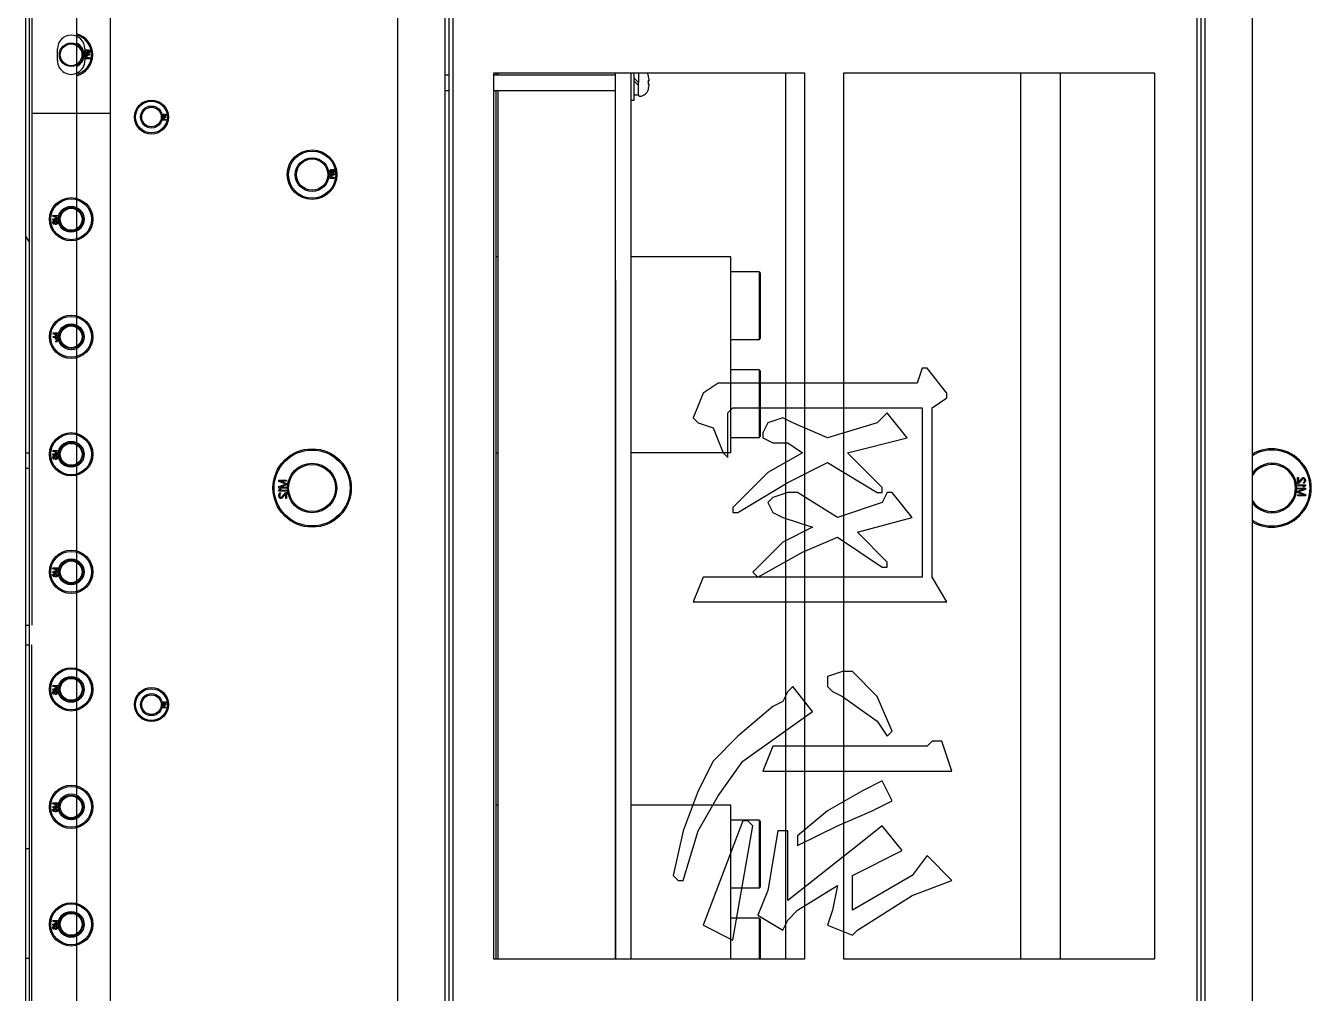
# Model space of a CAD drawing. Header units: millimetres. Extents: x 0 to 87554, y -20854 to 20404.
# Drawn here: x 7503.1 to 7831.2, y -15073.7 to -14826.7 of the extents above; entities that cross this region are included whole.
import ezdxf

# ---------------------------------------------------------------- set-up
doc = ezdxf.new("R2010")
doc.units = ezdxf.units.MM
doc.layers.get('0').update_dxf_attribs({"lineweight": 15})
for name, color, linetype in [('2301-11830_0', 7, 'Continuous'), ('2303-00116_SM30-M8X9P5_0', 7, 'Continuous'), ('2401-00045-M4-80PMC_0', 7, 'Continuous'), ('2401-00238-M5_0', 7, 'Continuous'), ('2401-00300-M6-16HWMC_0', 7, 'Continuous'), ('2403-00020_S-M5-0_0', 7, 'Continuous'), ('2403-00027-S-M6-0_0', 7, 'Continuous'), ('2403-00027_S-M6-0_0', 7, 'Continuous'), ('2403-00028_S-M8-0_0', 7, 'Continuous'), ('2403-00036_S-M12-1_0', 7, 'Continuous'), ('2403-00037_S-M10-1_0', 7, 'Continuous'), ('2404-00002-D4D9-P_0', 7, 'Continuous'), ('2404-00015-D4_0', 7, 'Continuous'), ('2501-00237_0', 7, 'Continuous'), ('4215-12269_10_0', 7, 'Continuous'), ('4215-12269_11_0', 7, 'Continuous'), ('4215-12269_15_0', 7, 'Continuous'), ('4215-12269_9_0', 7, 'Continuous'), ('4215-12648_0', 7, 'Continuous'), ('4217-15628_0', 7, 'Continuous'), ('4217-15764_0', 7, 'Continuous'), ('4217-15770_0', 7, 'Continuous')]:
    doc.layers.add(name, color=color, linetype=linetype)

# ---------------------------------------------------------------- blocks, each defined once
blk = doc.blocks.new('ju7888')
at = {"color": 87, "linetype": 'Continuous'}
blk.add_arc((93.69, -960.68), 3, 252.6386, 0, dxfattribs=at)
at = {"layer": '2301-11830_0', "color": 87, "linetype": 'Continuous'}
for p, q in [((282.59, -817.78), (56.29, -817.78)), ((282.59, -821.78), (56.29, -821.78))]:
    blk.add_line(p, q, dxfattribs=at)
at = {"layer": '2303-00116_SM30-M8X9P5_0', "color": 87, "linetype": 'Continuous'}
for p, q in [((99.29, -971.28), (99.29, -971.48)), ((157.29, -971.28), (157.29, -972.28)), ((254.29, -972.28), (254.29, -971.28)), ((282.29, -972.28), (282.29, -971.28))]:
    blk.add_line(p, q, dxfattribs=at)
at = {"layer": '2401-00045-M4-80PMC_0', "color": 87, "linetype": 'Continuous'}
for p, q in [((57.03, -813.38), (57.1, -813.36)), ((58.34, -813.36), (58.34, -813.38)), ((58.34, -813.38), (58.35, -813.38)), ((58.34, -813.38), (58.35, -813.38)), ((58.35, -813.38), (58.35, -813.15)), ((58.37, -813.38), (58.37, -813.36)), ((58.77, -813.37), (58.79, -813.37)), ((58.77, -813.37), (58.79, -813.37)), ((59.21, -813.38), (59.21, -813.36)), ((60.47, -813.36), (60.53, -813.38)), ((60.51, -813.37), (60.48, -813.36)), ((60.54, -813.38), (60.51, -813.37)), ((59.54, -815.88), (58.76, -815.88)), ((56.79, -852.78), (56.79, -821.78)), ((60.79, -852.78), (60.79, -821.78)), ((56.79, -865.28), (56.79, -864.28)), ((60.79, -865.28), (60.79, -864.28))]:
    blk.add_line(p, q, dxfattribs=at)
for centre, radius, start, end in [((57.69, -815.68), 2.4, 105.7156, 125.9951), ((58.79, -819.64), 6.5, 93.8817, 105.0752), ((58.74, -818.8), 5.44, 93.9267, 94.1311), ((48.54, -813.68), 9.83, 1.8685, 2.2839), ((58.77, -819.3), 5.94, 89.956, 93.8817), ((58.78, -819.25), 5.89, 85.7976, 89.9091), ((69.04, -813.68), 9.83, 177.7161, 178.1315), ((58.78, -819.64), 6.5, 74.9248, 86.1183), ((58.79, -819.64), 6.5, 74.9248, 86.1183), ((60.75, -813.41), 0.217, 172.3877, 173.2145), ((59.89, -815.68), 2.4, 4.5073, 74.2844), ((61.92, -815.52), 0.36, 270, 4.5073)]:
    blk.add_arc(centre, radius, start, end, dxfattribs=at)
for points, knots in [([(57.04, -813.37), (57.04, -813.37), (57.04, -813.37), (57.03, -813.38), (57.03, -813.38)], [0, 0, 0, 0, 0.374376, 1, 1, 1, 1]), ([(57.04, -813.38), (57.04, -813.38), (57.04, -813.37), (57.04, -813.37), (57.04, -813.37)], [0, 0, 0, 0, 0.614016, 1, 1, 1, 1]), ([(57.04, -813.37), (57.04, -813.37), (57.04, -813.37), (57.04, -813.37), (57.04, -813.37)], [0, 0, 0, 0, 0.664702, 1, 1, 1, 1]), ([(57.04, -813.37), (57.04, -813.37), (57.04, -813.37), (57.04, -813.37), (57.04, -813.37)], [0, 0, 0, 0, 0.366322, 1, 1, 1, 1]), ([(58.35, -813.15), (58.35, -813.16), (58.34, -813.23), (58.34, -813.3), (58.34, -813.36)], [0, 0, 0, 0, 0.140093, 1, 1, 1, 1]), ([(59.21, -813.29), (59.21, -813.28), (59.22, -813.23), (59.22, -813.18), (59.22, -813.15)], [0, 0, 0, 0, 0.347405, 1, 1, 1, 1]), ([(60.53, -813.38), (60.54, -813.38), (60.54, -813.37), (60.54, -813.37), (60.54, -813.37)], [0, 0, 0, 0, 0.614016, 1, 1, 1, 1]), ([(60.54, -813.37), (60.54, -813.37), (60.54, -813.37), (60.54, -813.37), (60.54, -813.37)], [0, 0, 0, 0, 0.664702, 1, 1, 1, 1])]:
    blk.add_open_spline(points, degree=3, knots=knots, dxfattribs=at)
at = {"layer": '2401-00238-M5_0', "color": 87, "linetype": 'Continuous'}
for p, q in [((197.29, -972.28), (197.29, -971.28)), ((202.29, -972.28), (202.29, -971.28))]:
    blk.add_line(p, q, dxfattribs=at)
at = {"layer": '2401-00300-M6-16HWMC_0', "color": 87, "linetype": 'Continuous'}
for centre, radius in [((51.69, -960.68), 3), ((51.69, -960.68), 2.8), ((93.69, -960.68), 3), ((93.69, -960.68), 2.8), ((123.69, -960.68), 3), ((123.69, -960.68), 2.8), ((153.69, -960.68), 3), ((153.69, -960.68), 2.8), ((183.69, -960.68), 3), ((183.69, -960.68), 2.8), ((213.69, -960.68), 3), ((213.69, -960.68), 2.8), ((243.69, -960.68), 3), ((243.69, -960.68), 2.8), ((273.69, -960.68), 3), ((273.69, -960.68), 2.8)]:
    blk.add_circle(centre, radius, dxfattribs=at)
for radius, start, end in [(3, 27.89, 152.11), (2.8, 30.0759, 149.9241)]:
    blk.add_arc((51.69, -960.68), radius, start, end, dxfattribs=at)
at = {"layer": '2403-00020_S-M5-0_0', "color": 87, "linetype": 'Continuous'}
for p, q in [((66.86, -936.99), (66.89, -936.9)), ((66.86, -937.05), (66.86, -936.99)), ((66.89, -937.14), (66.86, -937.05)), ((66.89, -936.56), (66.89, -936.48)), ((66.89, -936.48), (67.46, -936.48)), ((67.37, -936.56), (66.89, -936.56)), ((66.89, -936.9), (66.94, -936.83)), ((66.94, -937.21), (66.89, -937.14)), ((66.94, -936.83), (67.02, -936.78)), ((66.96, -936.95), (66.94, -937)), ((66.94, -937), (66.94, -937.04)), ((66.94, -937.04), (66.96, -937.09)), ((67.02, -937.26), (66.94, -937.21)), ((66.99, -936.9), (66.96, -936.95)), ((66.96, -937.09), (66.99, -937.14)), ((67.04, -936.87), (66.99, -936.9)), ((66.99, -937.14), (67.04, -937.17)), ((67.02, -936.78), (67.11, -936.76)), ((67.11, -937.28), (67.02, -937.26)), ((67.11, -936.85), (67.04, -936.87)), ((67.04, -937.17), (67.11, -937.19)), ((67.11, -936.76), (67.21, -936.76)), ((67.21, -936.85), (67.11, -936.85)), ((67.11, -937.19), (67.21, -937.19)), ((67.21, -937.28), (67.11, -937.28)), ((67.21, -936.76), (67.29, -936.78)), ((67.27, -936.87), (67.21, -936.85)), ((67.21, -937.19), (67.27, -937.17)), ((67.29, -937.26), (67.21, -937.28)), ((67.34, -936.92), (67.27, -936.87)), ((67.27, -937.17), (67.32, -937.14)), ((67.29, -936.78), (67.37, -936.83)), ((67.37, -937.21), (67.29, -937.26)), ((67.32, -937.14), (67.36, -937.07)), ((67.46, -936.92), (67.34, -936.92)), ((67.36, -937.07), (67.46, -937.07)), ((67.37, -936.83), (67.37, -936.56)), ((67.42, -937.14), (67.37, -937.21)), ((67.46, -937.07), (67.42, -937.14)), ((67.46, -936.48), (67.46, -936.92)), ((67.59, -937.28), (67.59, -936.48)), ((67.59, -936.48), (67.74, -936.48)), ((67.69, -937.28), (67.59, -937.28)), ((67.92, -937.28), (67.69, -936.65)), ((67.69, -936.65), (67.69, -937.28)), ((67.74, -936.48), (67.99, -937.19)), ((68.06, -937.28), (67.92, -937.28)), ((67.99, -937.19), (68.24, -936.48)), ((68.29, -936.65), (68.06, -937.28)), ((68.24, -936.48), (68.39, -936.48)), ((68.29, -937.28), (68.29, -936.65)), ((68.39, -937.28), (68.29, -937.28)), ((68.39, -936.48), (68.39, -937.28)), ((216.86, -936.99), (216.89, -936.9)), ((216.86, -937.05), (216.86, -936.99)), ((216.89, -937.14), (216.86, -937.05)), ((216.89, -936.56), (216.89, -936.48)), ((216.89, -936.48), (217.46, -936.48)), ((217.37, -936.56), (216.89, -936.56)), ((216.89, -936.9), (216.94, -936.83)), ((216.94, -937.21), (216.89, -937.14)), ((216.94, -936.83), (217.02, -936.78)), ((216.96, -936.95), (216.94, -937)), ((216.94, -937), (216.94, -937.04)), ((216.94, -937.04), (216.96, -937.09)), ((217.02, -937.26), (216.94, -937.21)), ((216.99, -936.9), (216.96, -936.95)), ((216.96, -937.09), (216.99, -937.14)), ((217.04, -936.87), (216.99, -936.9)), ((216.99, -937.14), (217.04, -937.17)), ((217.02, -936.78), (217.11, -936.76)), ((217.11, -937.28), (217.02, -937.26)), ((217.11, -936.85), (217.04, -936.87)), ((217.04, -937.17), (217.11, -937.19)), ((217.11, -936.76), (217.21, -936.76)), ((217.21, -936.85), (217.11, -936.85)), ((217.11, -937.19), (217.21, -937.19)), ((217.21, -937.28), (217.11, -937.28)), ((217.21, -936.76), (217.29, -936.78)), ((217.27, -936.87), (217.21, -936.85)), ((217.21, -937.19), (217.27, -937.17)), ((217.29, -937.26), (217.21, -937.28)), ((217.34, -936.92), (217.27, -936.87)), ((217.27, -937.17), (217.32, -937.14)), ((217.29, -936.78), (217.37, -936.83)), ((217.37, -937.21), (217.29, -937.26)), ((217.32, -937.14), (217.36, -937.07)), ((217.46, -936.92), (217.34, -936.92)), ((217.36, -937.07), (217.46, -937.07)), ((217.37, -936.83), (217.37, -936.56)), ((217.42, -937.14), (217.37, -937.21)), ((217.46, -937.07), (217.42, -937.14)), ((217.46, -936.48), (217.46, -936.92)), ((217.59, -937.28), (217.59, -936.48)), ((217.59, -936.48), (217.74, -936.48)), ((217.69, -937.28), (217.59, -937.28)), ((217.92, -937.28), (217.69, -936.65)), ((217.69, -936.65), (217.69, -937.28)), ((217.74, -936.48), (217.99, -937.19)), ((218.06, -937.28), (217.92, -937.28)), ((217.99, -937.19), (218.24, -936.48)), ((218.29, -936.65), (218.06, -937.28)), ((218.24, -936.48), (218.39, -936.48)), ((218.29, -937.28), (218.29, -936.65)), ((218.39, -937.28), (218.29, -937.28)), ((218.39, -936.48), (218.39, -937.28))]:
    blk.add_line(p, q, dxfattribs=at)
for centre, radius in [((67.59, -940.18), 4.35), ((67.59, -940.18), 4.05), ((67.59, -940.18), 2.8), ((67.59, -940.18), 2.5), ((217.59, -940.18), 4.35), ((217.59, -940.18), 4.05), ((217.59, -940.18), 2.8), ((217.59, -940.18), 2.5)]:
    blk.add_circle(centre, radius, dxfattribs=at)
at = {"layer": '2403-00027-S-M6-0_0', "color": 87, "linetype": 'Continuous'}
for p, q in [((92.69, -965.38), (92.69, -964.18)), ((92.69, -964.18), (92.84, -964.18)), ((92.84, -964.18), (92.84, -965.12)), ((92.84, -965.12), (93.19, -964.18)), ((93.29, -964.3), (92.91, -965.38)), ((93.19, -964.18), (93.39, -964.18)), ((93.66, -965.38), (93.29, -964.3)), ((93.39, -964.18), (93.74, -965.12)), ((93.74, -965.12), (93.74, -964.18)), ((93.74, -964.18), (93.89, -964.18)), ((93.89, -964.18), (93.89, -965.38)), ((94.09, -964.69), (94.11, -964.51)), ((94.11, -964.51), (94.16, -964.38)), ((94.16, -964.38), (94.24, -964.28)), ((94.24, -964.28), (94.36, -964.2)), ((94.26, -964.46), (94.24, -964.53)), ((94.24, -964.53), (94.24, -964.61)), ((94.24, -964.61), (94.26, -964.69)), ((94.31, -964.38), (94.26, -964.46)), ((94.39, -964.33), (94.31, -964.38)), ((94.36, -964.2), (94.49, -964.18)), ((94.46, -964.3), (94.39, -964.33)), ((94.64, -964.3), (94.46, -964.3)), ((94.49, -964.18), (94.61, -964.18)), ((94.61, -964.18), (94.74, -964.2)), ((94.71, -964.33), (94.64, -964.3)), ((94.79, -964.38), (94.71, -964.33)), ((94.74, -964.2), (94.86, -964.28)), ((94.84, -964.46), (94.79, -964.38)), ((94.86, -964.53), (94.84, -964.46)), ((94.84, -964.69), (94.86, -964.61)), ((94.86, -964.28), (94.94, -964.38)), ((94.86, -964.61), (94.86, -964.53)), ((94.94, -964.38), (94.99, -964.51)), ((94.99, -964.51), (94.99, -964.63)), ((122.69, -965.38), (122.69, -964.18)), ((122.69, -964.18), (122.84, -964.18)), ((122.84, -964.18), (122.84, -965.12)), ((122.84, -965.12), (123.19, -964.18)), ((123.29, -964.3), (122.91, -965.38)), ((123.19, -964.18), (123.39, -964.18)), ((123.66, -965.38), (123.29, -964.3)), ((123.39, -964.18), (123.74, -965.12)), ((123.74, -965.12), (123.74, -964.18)), ((123.74, -964.18), (123.89, -964.18)), ((123.89, -964.18), (123.89, -965.38)), ((124.09, -964.69), (124.11, -964.51)), ((124.11, -964.51), (124.16, -964.38)), ((124.16, -964.38), (124.24, -964.28)), ((124.24, -964.28), (124.36, -964.2)), ((124.26, -964.46), (124.24, -964.53)), ((124.24, -964.53), (124.24, -964.61)), ((124.24, -964.61), (124.26, -964.69)), ((124.31, -964.38), (124.26, -964.46)), ((124.39, -964.33), (124.31, -964.38)), ((124.36, -964.2), (124.49, -964.18)), ((124.46, -964.3), (124.39, -964.33)), ((124.64, -964.3), (124.46, -964.3)), ((124.49, -964.18), (124.61, -964.18)), ((124.61, -964.18), (124.74, -964.2)), ((124.71, -964.33), (124.64, -964.3)), ((124.79, -964.38), (124.71, -964.33)), ((124.74, -964.2), (124.86, -964.28)), ((124.84, -964.46), (124.79, -964.38)), ((124.86, -964.53), (124.84, -964.46)), ((124.84, -964.69), (124.86, -964.61)), ((124.86, -964.28), (124.94, -964.38)), ((124.86, -964.61), (124.86, -964.53)), ((124.94, -964.38), (124.99, -964.51)), ((124.99, -964.51), (124.99, -964.63)), ((152.69, -965.38), (152.69, -964.18)), ((152.69, -964.18), (152.84, -964.18)), ((152.84, -964.18), (152.84, -965.12)), ((152.84, -965.12), (153.19, -964.18)), ((153.29, -964.3), (152.91, -965.38)), ((153.19, -964.18), (153.39, -964.18)), ((153.66, -965.38), (153.29, -964.3)), ((153.39, -964.18), (153.74, -965.12)), ((153.74, -965.12), (153.74, -964.18)), ((153.74, -964.18), (153.89, -964.18)), ((153.89, -964.18), (153.89, -965.38)), ((154.09, -964.69), (154.11, -964.51)), ((154.11, -964.51), (154.16, -964.38)), ((154.16, -964.38), (154.24, -964.28)), ((154.24, -964.28), (154.36, -964.2)), ((154.26, -964.46), (154.24, -964.53)), ((154.24, -964.53), (154.24, -964.61)), ((154.24, -964.61), (154.26, -964.69)), ((154.31, -964.38), (154.26, -964.46)), ((154.39, -964.33), (154.31, -964.38)), ((154.36, -964.2), (154.49, -964.18)), ((154.46, -964.3), (154.39, -964.33)), ((154.64, -964.3), (154.46, -964.3)), ((154.49, -964.18), (154.61, -964.18)), ((154.61, -964.18), (154.74, -964.2)), ((154.71, -964.33), (154.64, -964.3)), ((154.79, -964.38), (154.71, -964.33)), ((154.74, -964.2), (154.86, -964.28)), ((154.84, -964.46), (154.79, -964.38)), ((154.86, -964.53), (154.84, -964.46)), ((154.84, -964.69), (154.86, -964.61)), ((154.86, -964.28), (154.94, -964.38)), ((154.86, -964.61), (154.86, -964.53)), ((154.94, -964.38), (154.99, -964.51)), ((154.99, -964.51), (154.99, -964.63)), ((182.69, -965.38), (182.69, -964.18)), ((182.69, -964.18), (182.84, -964.18)), ((182.84, -964.18), (182.84, -965.12)), ((182.84, -965.12), (183.19, -964.18)), ((183.29, -964.3), (182.91, -965.38)), ((183.19, -964.18), (183.39, -964.18)), ((183.66, -965.38), (183.29, -964.3)), ((183.39, -964.18), (183.74, -965.12)), ((183.74, -965.12), (183.74, -964.18)), ((183.74, -964.18), (183.89, -964.18)), ((183.89, -964.18), (183.89, -965.38)), ((184.09, -964.69), (184.11, -964.51)), ((184.11, -964.51), (184.16, -964.38)), ((184.16, -964.38), (184.24, -964.28)), ((184.24, -964.28), (184.36, -964.2)), ((184.26, -964.46), (184.24, -964.53)), ((184.24, -964.53), (184.24, -964.61)), ((184.24, -964.61), (184.26, -964.69)), ((184.31, -964.38), (184.26, -964.46)), ((184.39, -964.33), (184.31, -964.38)), ((184.36, -964.2), (184.49, -964.18)), ((184.46, -964.3), (184.39, -964.33)), ((184.64, -964.3), (184.46, -964.3)), ((184.49, -964.18), (184.61, -964.18)), ((184.61, -964.18), (184.74, -964.2)), ((184.71, -964.33), (184.64, -964.3)), ((184.79, -964.38), (184.71, -964.33)), ((184.74, -964.2), (184.86, -964.28)), ((184.84, -964.46), (184.79, -964.38)), ((184.86, -964.53), (184.84, -964.46)), ((184.84, -964.69), (184.86, -964.61)), ((184.86, -964.28), (184.94, -964.38)), ((184.86, -964.61), (184.86, -964.53)), ((184.94, -964.38), (184.99, -964.51)), ((184.99, -964.51), (184.99, -964.63)), ((212.69, -965.38), (212.69, -964.18)), ((212.69, -964.18), (212.84, -964.18)), ((212.84, -964.18), (212.84, -965.12)), ((212.84, -965.12), (213.19, -964.18)), ((213.29, -964.3), (212.91, -965.38)), ((213.19, -964.18), (213.39, -964.18)), ((213.66, -965.38), (213.29, -964.3)), ((213.39, -964.18), (213.74, -965.12)), ((213.74, -965.12), (213.74, -964.18)), ((213.74, -964.18), (213.89, -964.18)), ((213.89, -964.18), (213.89, -965.38)), ((214.09, -964.69), (214.11, -964.51)), ((214.11, -964.51), (214.16, -964.38)), ((214.16, -964.38), (214.24, -964.28)), ((214.24, -964.28), (214.36, -964.2)), ((214.26, -964.46), (214.24, -964.53)), ((214.24, -964.53), (214.24, -964.61)), ((214.24, -964.61), (214.26, -964.69)), ((214.31, -964.38), (214.26, -964.46)), ((214.39, -964.33), (214.31, -964.38)), ((214.36, -964.2), (214.49, -964.18)), ((214.46, -964.3), (214.39, -964.33)), ((214.64, -964.3), (214.46, -964.3)), ((214.49, -964.18), (214.61, -964.18)), ((214.61, -964.18), (214.74, -964.2)), ((214.71, -964.33), (214.64, -964.3)), ((214.79, -964.38), (214.71, -964.33)), ((214.74, -964.2), (214.86, -964.28)), ((214.84, -964.46), (214.79, -964.38)), ((214.86, -964.53), (214.84, -964.46)), ((214.84, -964.69), (214.86, -964.61)), ((214.86, -964.28), (214.94, -964.38)), ((214.86, -964.61), (214.86, -964.53)), ((214.94, -964.38), (214.99, -964.51)), ((214.99, -964.51), (214.99, -964.63)), ((242.69, -965.38), (242.69, -964.18)), ((242.69, -964.18), (242.84, -964.18)), ((242.84, -964.18), (242.84, -965.12)), ((242.84, -965.12), (243.19, -964.18)), ((243.29, -964.3), (242.91, -965.38)), ((243.19, -964.18), (243.39, -964.18)), ((243.66, -965.38), (243.29, -964.3)), ((243.39, -964.18), (243.74, -965.12)), ((243.74, -965.12), (243.74, -964.18)), ((243.74, -964.18), (243.89, -964.18)), ((243.89, -964.18), (243.89, -965.38)), ((244.09, -964.69), (244.11, -964.51)), ((244.11, -964.51), (244.16, -964.38)), ((244.16, -964.38), (244.24, -964.28)), ((244.24, -964.28), (244.36, -964.2)), ((244.26, -964.46), (244.24, -964.53)), ((244.24, -964.53), (244.24, -964.61)), ((244.24, -964.61), (244.26, -964.69)), ((244.31, -964.38), (244.26, -964.46)), ((244.39, -964.33), (244.31, -964.38)), ((244.36, -964.2), (244.49, -964.18)), ((244.46, -964.3), (244.39, -964.33)), ((244.64, -964.3), (244.46, -964.3)), ((244.49, -964.18), (244.61, -964.18)), ((244.61, -964.18), (244.74, -964.2)), ((244.71, -964.33), (244.64, -964.3)), ((244.79, -964.38), (244.71, -964.33)), ((244.74, -964.2), (244.86, -964.28)), ((244.84, -964.46), (244.79, -964.38)), ((244.86, -964.53), (244.84, -964.46)), ((244.84, -964.69), (244.86, -964.61)), ((244.86, -964.28), (244.94, -964.38)), ((244.86, -964.61), (244.86, -964.53)), ((244.94, -964.38), (244.99, -964.51)), ((244.99, -964.51), (244.99, -964.63)), ((272.69, -965.38), (272.69, -964.18)), ((272.69, -964.18), (272.84, -964.18)), ((272.84, -964.18), (272.84, -965.12)), ((272.84, -965.12), (273.19, -964.18)), ((273.29, -964.3), (272.91, -965.38)), ((273.19, -964.18), (273.39, -964.18)), ((273.66, -965.38), (273.29, -964.3)), ((273.39, -964.18), (273.74, -965.12)), ((273.74, -965.12), (273.74, -964.18)), ((273.74, -964.18), (273.89, -964.18)), ((273.89, -964.18), (273.89, -965.38)), ((274.09, -964.69), (274.11, -964.51)), ((274.11, -964.51), (274.16, -964.38)), ((274.16, -964.38), (274.24, -964.28)), ((274.24, -964.28), (274.36, -964.2)), ((274.26, -964.46), (274.24, -964.53)), ((274.24, -964.53), (274.24, -964.61)), ((274.24, -964.61), (274.26, -964.69)), ((274.31, -964.38), (274.26, -964.46)), ((274.39, -964.33), (274.31, -964.38)), ((274.36, -964.2), (274.49, -964.18)), ((274.46, -964.3), (274.39, -964.33)), ((274.64, -964.3), (274.46, -964.3)), ((274.49, -964.18), (274.61, -964.18)), ((274.61, -964.18), (274.74, -964.2)), ((274.71, -964.33), (274.64, -964.3)), ((274.79, -964.38), (274.71, -964.33)), ((274.74, -964.2), (274.86, -964.28)), ((274.84, -964.46), (274.79, -964.38)), ((274.86, -964.53), (274.84, -964.46)), ((274.84, -964.69), (274.86, -964.61)), ((274.86, -964.28), (274.94, -964.38)), ((274.86, -964.61), (274.86, -964.53)), ((274.94, -964.38), (274.99, -964.51)), ((274.99, -964.51), (274.99, -964.63)), ((92.91, -965.38), (92.69, -965.38)), ((93.89, -965.38), (93.66, -965.38)), ((94.09, -964.86), (94.09, -964.69)), ((94.11, -965.04), (94.09, -964.86)), ((94.16, -965.17), (94.11, -965.04)), ((94.24, -965.27), (94.16, -965.17)), ((94.36, -964.92), (94.21, -964.81)), ((94.21, -964.81), (94.21, -964.86)), ((94.21, -964.86), (94.24, -965.02)), ((94.24, -965.02), (94.26, -965.09)), ((94.36, -965.35), (94.24, -965.27)), ((94.26, -964.69), (94.31, -964.74)), ((94.26, -965.09), (94.31, -965.17)), ((94.31, -964.74), (94.39, -964.79)), ((94.31, -965.17), (94.39, -965.22)), ((94.49, -964.94), (94.36, -964.92)), ((94.49, -965.38), (94.36, -965.35)), ((94.39, -964.79), (94.46, -964.81)), ((94.39, -965.22), (94.46, -965.25)), ((94.46, -964.81), (94.64, -964.81)), ((94.46, -965.25), (94.61, -965.25)), ((94.61, -964.94), (94.49, -964.94)), ((94.59, -965.38), (94.49, -965.38)), ((94.71, -965.35), (94.59, -965.38)), ((94.74, -964.92), (94.61, -964.94)), ((94.61, -965.25), (94.69, -965.22)), ((94.64, -964.81), (94.71, -964.79)), ((94.69, -965.22), (94.76, -965.17)), ((94.71, -964.79), (94.79, -964.74)), ((94.84, -965.27), (94.71, -965.35)), ((94.86, -964.84), (94.74, -964.92)), ((94.76, -965.17), (94.81, -965.09)), ((94.79, -964.74), (94.84, -964.69)), ((94.81, -965.09), (94.94, -965.09)), ((94.91, -965.17), (94.84, -965.27)), ((94.94, -964.76), (94.86, -964.84)), ((94.94, -965.09), (94.91, -965.17)), ((94.99, -964.63), (94.94, -964.76)), ((124.09, -964.86), (124.09, -964.69)), ((124.26, -964.69), (124.31, -964.74)), ((124.79, -964.74), (124.84, -964.69)), ((124.99, -964.63), (124.94, -964.76)), ((152.91, -965.38), (152.69, -965.38)), ((153.89, -965.38), (153.66, -965.38)), ((154.09, -964.86), (154.09, -964.69)), ((154.11, -965.04), (154.09, -964.86)), ((154.16, -965.17), (154.11, -965.04)), ((154.24, -965.27), (154.16, -965.17)), ((154.36, -964.92), (154.21, -964.81)), ((154.21, -964.81), (154.21, -964.86)), ((154.21, -964.86), (154.24, -965.02)), ((154.24, -965.02), (154.26, -965.09)), ((154.36, -965.35), (154.24, -965.27)), ((154.26, -964.69), (154.31, -964.74)), ((154.26, -965.09), (154.31, -965.17)), ((154.31, -964.74), (154.39, -964.79)), ((154.31, -965.17), (154.39, -965.22)), ((154.49, -964.94), (154.36, -964.92)), ((154.49, -965.38), (154.36, -965.35)), ((154.39, -964.79), (154.46, -964.81)), ((154.39, -965.22), (154.46, -965.25)), ((154.46, -964.81), (154.64, -964.81)), ((154.46, -965.25), (154.61, -965.25)), ((154.61, -964.94), (154.49, -964.94)), ((154.59, -965.38), (154.49, -965.38)), ((154.71, -965.35), (154.59, -965.38)), ((154.74, -964.92), (154.61, -964.94)), ((154.61, -965.25), (154.69, -965.22)), ((154.64, -964.81), (154.71, -964.79)), ((154.69, -965.22), (154.76, -965.17)), ((154.71, -964.79), (154.79, -964.74)), ((154.84, -965.27), (154.71, -965.35)), ((154.86, -964.84), (154.74, -964.92)), ((154.76, -965.17), (154.81, -965.09)), ((154.79, -964.74), (154.84, -964.69)), ((154.81, -965.09), (154.94, -965.09)), ((154.91, -965.17), (154.84, -965.27)), ((154.94, -964.76), (154.86, -964.84)), ((154.94, -965.09), (154.91, -965.17)), ((154.99, -964.63), (154.94, -964.76)), ((182.91, -965.38), (182.69, -965.38)), ((183.89, -965.38), (183.66, -965.38)), ((184.09, -964.86), (184.09, -964.69)), ((184.11, -965.04), (184.09, -964.86)), ((184.16, -965.17), (184.11, -965.04)), ((184.24, -965.27), (184.16, -965.17)), ((184.36, -964.92), (184.21, -964.81)), ((184.21, -964.81), (184.21, -964.86)), ((184.21, -964.86), (184.24, -965.02)), ((184.24, -965.02), (184.26, -965.09)), ((184.36, -965.35), (184.24, -965.27)), ((184.26, -964.69), (184.31, -964.74)), ((184.26, -965.09), (184.31, -965.17)), ((184.31, -964.74), (184.39, -964.79)), ((184.31, -965.17), (184.39, -965.22)), ((184.49, -964.94), (184.36, -964.92)), ((184.49, -965.38), (184.36, -965.35)), ((184.39, -964.79), (184.46, -964.81)), ((184.39, -965.22), (184.46, -965.25)), ((184.46, -964.81), (184.64, -964.81)), ((184.46, -965.25), (184.61, -965.25)), ((184.61, -964.94), (184.49, -964.94)), ((184.59, -965.38), (184.49, -965.38)), ((184.71, -965.35), (184.59, -965.38)), ((184.74, -964.92), (184.61, -964.94)), ((184.61, -965.25), (184.69, -965.22)), ((184.64, -964.81), (184.71, -964.79)), ((184.69, -965.22), (184.76, -965.17)), ((184.71, -964.79), (184.79, -964.74)), ((184.84, -965.27), (184.71, -965.35)), ((184.86, -964.84), (184.74, -964.92)), ((184.76, -965.17), (184.81, -965.09)), ((184.79, -964.74), (184.84, -964.69)), ((184.81, -965.09), (184.94, -965.09)), ((184.91, -965.17), (184.84, -965.27)), ((184.94, -964.76), (184.86, -964.84)), ((184.94, -965.09), (184.91, -965.17)), ((184.99, -964.63), (184.94, -964.76)), ((212.91, -965.38), (212.69, -965.38)), ((213.89, -965.38), (213.66, -965.38)), ((214.09, -964.86), (214.09, -964.69)), ((214.11, -965.04), (214.09, -964.86)), ((214.16, -965.17), (214.11, -965.04)), ((214.24, -965.27), (214.16, -965.17)), ((214.36, -964.92), (214.21, -964.81)), ((214.21, -964.81), (214.21, -964.86)), ((214.21, -964.86), (214.24, -965.02)), ((214.24, -965.02), (214.26, -965.09)), ((214.36, -965.35), (214.24, -965.27)), ((214.26, -964.69), (214.31, -964.74)), ((214.26, -965.09), (214.31, -965.17)), ((214.31, -964.74), (214.39, -964.79)), ((214.31, -965.17), (214.39, -965.22)), ((214.49, -964.94), (214.36, -964.92)), ((214.49, -965.38), (214.36, -965.35)), ((214.39, -964.79), (214.46, -964.81)), ((214.39, -965.22), (214.46, -965.25)), ((214.46, -964.81), (214.64, -964.81)), ((214.46, -965.25), (214.61, -965.25)), ((214.61, -964.94), (214.49, -964.94)), ((214.59, -965.38), (214.49, -965.38)), ((214.71, -965.35), (214.59, -965.38)), ((214.74, -964.92), (214.61, -964.94)), ((214.61, -965.25), (214.69, -965.22)), ((214.64, -964.81), (214.71, -964.79)), ((214.69, -965.22), (214.76, -965.17)), ((214.71, -964.79), (214.79, -964.74)), ((214.84, -965.27), (214.71, -965.35)), ((214.86, -964.84), (214.74, -964.92)), ((214.76, -965.17), (214.81, -965.09)), ((214.79, -964.74), (214.84, -964.69)), ((214.81, -965.09), (214.94, -965.09)), ((214.91, -965.17), (214.84, -965.27)), ((214.94, -964.76), (214.86, -964.84)), ((214.94, -965.09), (214.91, -965.17)), ((214.99, -964.63), (214.94, -964.76)), ((242.91, -965.38), (242.69, -965.38)), ((243.89, -965.38), (243.66, -965.38)), ((244.09, -964.86), (244.09, -964.69)), ((244.11, -965.04), (244.09, -964.86)), ((244.16, -965.17), (244.11, -965.04)), ((244.24, -965.27), (244.16, -965.17)), ((244.36, -964.92), (244.21, -964.81)), ((244.21, -964.81), (244.21, -964.86)), ((244.21, -964.86), (244.24, -965.02)), ((244.24, -965.02), (244.26, -965.09)), ((244.36, -965.35), (244.24, -965.27)), ((244.26, -964.69), (244.31, -964.74)), ((244.26, -965.09), (244.31, -965.17)), ((244.31, -964.74), (244.39, -964.79)), ((244.31, -965.17), (244.39, -965.22)), ((244.49, -964.94), (244.36, -964.92)), ((244.49, -965.38), (244.36, -965.35)), ((244.39, -964.79), (244.46, -964.81)), ((244.39, -965.22), (244.46, -965.25)), ((244.46, -964.81), (244.64, -964.81)), ((244.46, -965.25), (244.61, -965.25)), ((244.61, -964.94), (244.49, -964.94)), ((244.59, -965.38), (244.49, -965.38)), ((244.71, -965.35), (244.59, -965.38)), ((244.74, -964.92), (244.61, -964.94)), ((244.61, -965.25), (244.69, -965.22)), ((244.64, -964.81), (244.71, -964.79)), ((244.69, -965.22), (244.76, -965.17)), ((244.71, -964.79), (244.79, -964.74)), ((244.84, -965.27), (244.71, -965.35)), ((244.86, -964.84), (244.74, -964.92)), ((244.76, -965.17), (244.81, -965.09)), ((244.79, -964.74), (244.84, -964.69)), ((244.81, -965.09), (244.94, -965.09)), ((244.91, -965.17), (244.84, -965.27)), ((244.94, -964.76), (244.86, -964.84)), ((244.94, -965.09), (244.91, -965.17)), ((244.99, -964.63), (244.94, -964.76)), ((272.91, -965.38), (272.69, -965.38)), ((273.89, -965.38), (273.66, -965.38)), ((274.09, -964.86), (274.09, -964.69)), ((274.11, -965.04), (274.09, -964.86)), ((274.16, -965.17), (274.11, -965.04)), ((274.24, -965.27), (274.16, -965.17)), ((274.36, -964.92), (274.21, -964.81)), ((274.21, -964.81), (274.21, -964.86)), ((274.21, -964.86), (274.24, -965.02)), ((274.24, -965.02), (274.26, -965.09)), ((274.36, -965.35), (274.24, -965.27)), ((274.26, -964.69), (274.31, -964.74)), ((274.26, -965.09), (274.31, -965.17)), ((274.31, -964.74), (274.39, -964.79)), ((274.31, -965.17), (274.39, -965.22)), ((274.49, -964.94), (274.36, -964.92)), ((274.49, -965.38), (274.36, -965.35)), ((274.39, -964.79), (274.46, -964.81)), ((274.39, -965.22), (274.46, -965.25)), ((274.46, -964.81), (274.64, -964.81)), ((274.46, -965.25), (274.61, -965.25)), ((274.61, -964.94), (274.49, -964.94)), ((274.59, -965.38), (274.49, -965.38)), ((274.71, -965.35), (274.59, -965.38)), ((274.74, -964.92), (274.61, -964.94)), ((274.61, -965.25), (274.69, -965.22)), ((274.64, -964.81), (274.71, -964.79)), ((274.69, -965.22), (274.76, -965.17)), ((274.71, -964.79), (274.79, -964.74)), ((274.84, -965.27), (274.71, -965.35)), ((274.86, -964.84), (274.74, -964.92)), ((274.76, -965.17), (274.81, -965.09)), ((274.79, -964.74), (274.84, -964.69)), ((274.81, -965.09), (274.94, -965.09)), ((274.91, -965.17), (274.84, -965.27)), ((274.94, -964.76), (274.86, -964.84)), ((274.94, -965.09), (274.91, -965.17)), ((274.99, -964.63), (274.94, -964.76))]:
    blk.add_line(p, q, dxfattribs=at)
for centre, radius in [((93.69, -960.68), 5.53), ((93.69, -960.68), 5.22), ((93.69, -960.68), 3.3), ((123.69, -960.68), 5.53), ((123.69, -960.68), 5.22), ((123.69, -960.68), 3.3), ((153.69, -960.68), 5.53), ((153.69, -960.68), 5.22), ((153.69, -960.68), 3.3), ((183.69, -960.68), 5.53), ((183.69, -960.68), 5.22), ((183.69, -960.68), 3.3), ((213.69, -960.68), 5.53), ((213.69, -960.68), 5.22), ((213.69, -960.68), 3.3), ((243.69, -960.68), 5.53), ((243.69, -960.68), 5.22), ((243.69, -960.68), 3.3), ((273.69, -960.68), 5.53), ((273.69, -960.68), 5.22), ((273.69, -960.68), 3.3)]:
    blk.add_circle(centre, radius, dxfattribs=at)
at = {"layer": '2403-00027_S-M6-0_0', "color": 87, "linetype": 'Continuous'}
for p, q in [((50.39, -956.72), (50.44, -956.59)), ((50.39, -956.84), (50.39, -956.72)), ((50.44, -956.97), (50.39, -956.84)), ((50.44, -956.26), (50.46, -956.18)), ((50.56, -956.26), (50.44, -956.26)), ((50.44, -956.59), (50.51, -956.51)), ((50.51, -957.07), (50.44, -956.97)), ((50.46, -956.18), (50.54, -956.08)), ((50.51, -956.51), (50.64, -956.43)), ((50.54, -956.66), (50.51, -956.74)), ((50.51, -956.74), (50.51, -956.82)), ((50.51, -956.82), (50.54, -956.89)), ((50.64, -957.15), (50.51, -957.07)), ((50.54, -956.08), (50.66, -956)), ((50.59, -956.61), (50.54, -956.66)), ((50.54, -956.89), (50.59, -956.97)), ((50.61, -956.18), (50.56, -956.26)), ((50.66, -956.56), (50.59, -956.61)), ((50.59, -956.97), (50.66, -957.02)), ((50.69, -956.13), (50.61, -956.18)), ((50.64, -956.43), (50.76, -956.41)), ((50.76, -957.18), (50.64, -957.15)), ((50.66, -956), (50.79, -955.98)), ((50.74, -956.54), (50.66, -956.56)), ((50.66, -957.02), (50.74, -957.05)), ((50.76, -956.1), (50.69, -956.13)), ((50.91, -956.54), (50.74, -956.54)), ((50.74, -957.05), (50.91, -957.05)), ((50.91, -956.1), (50.76, -956.1)), ((50.76, -956.41), (50.89, -956.41)), ((50.89, -957.18), (50.76, -957.18)), ((50.79, -955.98), (50.89, -955.98)), ((50.89, -955.98), (51.01, -956)), ((50.89, -956.41), (51.01, -956.43)), ((51.01, -957.15), (50.89, -957.18)), ((50.99, -956.13), (50.91, -956.1)), ((50.99, -956.56), (50.91, -956.54)), ((50.91, -957.05), (50.99, -957.02)), ((51.06, -956.18), (50.99, -956.13)), ((51.06, -956.61), (50.99, -956.56)), ((50.99, -957.02), (51.06, -956.97)), ((51.01, -956), (51.14, -956.08)), ((51.01, -956.43), (51.16, -956.54)), ((51.14, -957.07), (51.01, -957.15)), ((51.11, -956.26), (51.06, -956.18)), ((51.11, -956.66), (51.06, -956.61)), ((51.06, -956.97), (51.11, -956.89)), ((51.14, -956.33), (51.11, -956.26)), ((51.14, -956.74), (51.11, -956.66)), ((51.11, -956.89), (51.14, -956.82)), ((51.14, -956.08), (51.21, -956.18)), ((51.16, -956.49), (51.14, -956.33)), ((51.14, -956.82), (51.14, -956.74)), ((51.21, -956.97), (51.14, -957.07)), ((51.16, -956.54), (51.16, -956.49)), ((51.21, -956.18), (51.26, -956.31)), ((51.26, -956.84), (51.21, -956.97)), ((51.26, -956.31), (51.29, -956.49)), ((51.29, -956.66), (51.26, -956.84)), ((51.29, -956.49), (51.29, -956.66)), ((51.49, -957.18), (51.49, -955.98)), ((51.49, -955.98), (51.71, -955.98)), ((51.64, -957.18), (51.49, -957.18)), ((51.99, -957.18), (51.64, -956.23)), ((51.64, -956.23), (51.64, -957.18)), ((51.71, -955.98), (52.09, -957.05)), ((52.19, -957.18), (51.99, -957.18)), ((52.09, -957.05), (52.46, -955.98)), ((52.54, -956.23), (52.19, -957.18)), ((52.46, -955.98), (52.69, -955.98)), ((52.54, -957.18), (52.54, -956.23)), ((52.69, -957.18), (52.54, -957.18)), ((52.69, -955.98), (52.69, -957.18))]:
    blk.add_line(p, q, dxfattribs=at)
for radius, start, end in [(5.53, 14.7129, 165.2871), (5.22, 15.5792, 164.4208), (3.3, 25.1776, 154.8224)]:
    blk.add_arc((51.69, -960.68), radius, start, end, dxfattribs=at)
at = {"layer": '2403-00028_S-M8-0_0', "color": 87, "linetype": 'Continuous'}
for p, q in [((80.99, -894.29), (81.04, -894.16)), ((80.99, -894.37), (80.99, -894.29)), ((81.04, -894.5), (80.99, -894.37)), ((81.01, -893.78), (81.06, -893.65)), ((81.01, -893.86), (81.01, -893.78)), ((81.06, -893.96), (81.01, -893.86)), ((81.04, -894.16), (81.14, -894.09)), ((81.11, -894.57), (81.04, -894.5)), ((81.06, -893.65), (81.14, -893.58)), ((81.14, -894.04), (81.06, -893.96)), ((81.19, -894.19), (81.11, -894.29)), ((81.11, -894.29), (81.11, -894.37)), ((81.11, -894.37), (81.19, -894.47)), ((81.24, -894.65), (81.11, -894.57)), ((81.14, -893.58), (81.26, -893.5)), ((81.19, -893.7), (81.14, -893.78)), ((81.14, -893.78), (81.14, -893.83)), ((81.14, -893.83), (81.19, -893.91)), ((81.19, -894.06), (81.14, -894.04)), ((81.14, -894.09), (81.19, -894.06)), ((81.29, -893.63), (81.19, -893.7)), ((81.19, -893.91), (81.29, -893.99)), ((81.29, -894.14), (81.19, -894.19)), ((81.19, -894.47), (81.29, -894.52)), ((81.36, -894.68), (81.24, -894.65)), ((81.26, -893.5), (81.39, -893.48)), ((81.39, -893.6), (81.29, -893.63)), ((81.29, -893.99), (81.39, -894.01)), ((81.39, -894.11), (81.29, -894.14)), ((81.29, -894.52), (81.39, -894.55)), ((81.51, -894.68), (81.36, -894.68)), ((81.39, -893.48), (81.49, -893.48)), ((81.49, -893.6), (81.39, -893.6)), ((81.39, -894.01), (81.49, -894.01)), ((81.49, -894.11), (81.39, -894.11)), ((81.39, -894.55), (81.49, -894.55)), ((81.49, -893.48), (81.61, -893.5)), ((81.59, -893.63), (81.49, -893.6)), ((81.49, -894.01), (81.59, -893.99)), ((81.59, -894.14), (81.49, -894.11)), ((81.49, -894.55), (81.59, -894.52)), ((81.64, -894.65), (81.51, -894.68)), ((81.69, -893.7), (81.59, -893.63)), ((81.59, -893.99), (81.69, -893.91)), ((81.69, -894.19), (81.59, -894.14)), ((81.59, -894.52), (81.69, -894.47)), ((81.61, -893.5), (81.74, -893.58)), ((81.76, -894.57), (81.64, -894.65)), ((81.74, -893.78), (81.69, -893.7)), ((81.69, -893.91), (81.74, -893.83)), ((81.74, -894.04), (81.69, -894.06)), ((81.69, -894.06), (81.74, -894.09)), ((81.76, -894.29), (81.69, -894.19)), ((81.69, -894.47), (81.76, -894.37)), ((81.74, -893.58), (81.81, -893.65)), ((81.74, -893.83), (81.74, -893.78)), ((81.81, -893.96), (81.74, -894.04)), ((81.74, -894.09), (81.84, -894.16)), ((81.76, -894.37), (81.76, -894.29)), ((81.84, -894.5), (81.76, -894.57)), ((81.81, -893.65), (81.86, -893.78)), ((81.86, -893.86), (81.81, -893.96)), ((81.84, -894.16), (81.89, -894.29)), ((81.89, -894.37), (81.84, -894.5)), ((81.86, -893.78), (81.86, -893.86)), ((81.89, -894.29), (81.89, -894.37)), ((82.09, -894.68), (82.09, -893.48)), ((82.09, -893.48), (82.31, -893.48)), ((82.24, -894.68), (82.09, -894.68)), ((82.59, -894.68), (82.24, -893.73)), ((82.24, -893.73), (82.24, -894.68)), ((82.31, -893.48), (82.69, -894.55)), ((82.79, -894.68), (82.59, -894.68)), ((82.69, -894.55), (83.06, -893.48)), ((83.14, -893.73), (82.79, -894.68)), ((83.06, -893.48), (83.29, -893.48)), ((83.14, -894.68), (83.14, -893.73)), ((83.29, -894.68), (83.14, -894.68)), ((83.29, -893.48), (83.29, -894.68))]:
    blk.add_line(p, q, dxfattribs=at)
for radius in [6.33, 6.02, 4.3, 4]:
    blk.add_circle((82.29, -899.18), radius, dxfattribs=at)
at = {"layer": '2403-00036_S-M12-1_0', "color": 87, "linetype": 'Continuous'}
for p, q in [((159.62, -646.14), (159.66, -645.97)), ((159.62, -646.23), (159.62, -646.14)), ((159.66, -646.4), (159.62, -646.23)), ((159.66, -645.97), (159.83, -645.8)), ((159.83, -645.8), (160, -645.72)), ((159.96, -646.02), (159.87, -646.14)), ((159.87, -646.14), (159.87, -646.23)), ((159.87, -646.23), (159.96, -646.4)), ((160.08, -645.93), (159.96, -646.02)), ((160, -645.72), (160.25, -645.68)), ((160.29, -645.89), (160.08, -645.93)), ((160.25, -645.68), (160.41, -645.68)), ((160.46, -645.89), (160.29, -645.89)), ((160.41, -645.68), (160.71, -645.72)), ((160.66, -645.93), (160.46, -645.89)), ((160.79, -646.02), (160.66, -645.93)), ((160.71, -645.72), (160.87, -645.8)), ((160.87, -646.14), (160.79, -646.02)), ((160.87, -645.8), (161.04, -645.97)), ((161.08, -646.14), (160.87, -646.14)), ((161.04, -645.97), (161.08, -646.14)), ((161.46, -647.68), (161.46, -645.68)), ((161.46, -645.68), (161.71, -645.68)), ((161.71, -645.68), (161.96, -645.97)), ((161.71, -646.02), (161.71, -647.68)), ((161.96, -646.31), (161.71, -646.02)), ((161.96, -645.97), (161.96, -646.31)), ((162.29, -647.68), (162.29, -645.68)), ((162.29, -645.68), (162.66, -645.68)), ((162.54, -646.1), (162.54, -647.68)), ((163.12, -647.68), (162.54, -646.1)), ((162.66, -645.68), (163.29, -647.46)), ((163.29, -647.46), (163.91, -645.68)), ((164.04, -646.1), (163.46, -647.68)), ((163.91, -645.68), (164.29, -645.68)), ((164.04, -647.68), (164.04, -646.1)), ((164.29, -645.68), (164.29, -647.68)), ((159.62, -647.68), (159.62, -647.46)), ((159.62, -647.46), (160.79, -647.46)), ((161.12, -647.68), (159.62, -647.68)), ((159.75, -646.53), (159.66, -646.4)), ((160.79, -647.46), (159.75, -646.53)), ((159.96, -646.4), (161.12, -647.46)), ((161.12, -647.46), (161.12, -647.68)), ((161.71, -647.68), (161.46, -647.68)), ((162.54, -647.68), (162.29, -647.68)), ((163.46, -647.68), (163.12, -647.68)), ((164.29, -647.68), (164.04, -647.68)), ((160.29, -907.68), (160.29, -905.68)), ((160.29, -905.68), (160.54, -905.68)), ((160.66, -907.68), (160.29, -907.68)), ((160.54, -905.68), (160.54, -907.25)), ((160.54, -907.25), (161.12, -905.68)), ((161.29, -905.89), (160.66, -907.68)), ((161.12, -905.68), (161.46, -905.68)), ((161.91, -907.68), (161.29, -905.89)), ((161.46, -905.68), (162.04, -907.25)), ((162.29, -907.68), (161.91, -907.68)), ((162.04, -907.25), (162.04, -905.68)), ((162.04, -905.68), (162.29, -905.68)), ((162.29, -905.68), (162.29, -907.68)), ((162.62, -907.04), (162.87, -907.33)), ((162.62, -907.38), (162.62, -907.04)), ((162.87, -907.68), (162.62, -907.38)), ((162.87, -907.33), (162.87, -905.68)), ((162.87, -905.68), (163.12, -905.68)), ((163.12, -907.68), (162.87, -907.68)), ((163.12, -905.68), (163.12, -907.68)), ((163.46, -905.89), (163.46, -905.68)), ((163.46, -905.68), (164.96, -905.68)), ((164.62, -906.95), (163.46, -905.89)), ((163.54, -907.38), (163.5, -907.21)), ((163.5, -907.21), (163.71, -907.21)), ((163.71, -907.55), (163.54, -907.38)), ((163.71, -907.21), (163.79, -907.33)), ((163.87, -907.63), (163.71, -907.55)), ((163.79, -905.89), (164.83, -906.82)), ((164.96, -905.89), (163.79, -905.89)), ((163.79, -907.33), (163.91, -907.42)), ((164.16, -907.68), (163.87, -907.63)), ((163.91, -907.42), (164.12, -907.46)), ((164.12, -907.46), (164.29, -907.46)), ((164.33, -907.68), (164.16, -907.68)), ((164.29, -907.46), (164.5, -907.42)), ((164.58, -907.63), (164.33, -907.68)), ((164.5, -907.42), (164.62, -907.33)), ((164.75, -907.55), (164.58, -907.63)), ((164.71, -907.12), (164.62, -906.95)), ((164.62, -907.33), (164.71, -907.21)), ((164.71, -907.21), (164.71, -907.12)), ((164.91, -907.38), (164.75, -907.55)), ((164.83, -906.82), (164.91, -906.95)), ((164.91, -906.95), (164.96, -907.12)), ((164.96, -907.21), (164.91, -907.38)), ((164.96, -905.68), (164.96, -905.89)), ((164.96, -907.12), (164.96, -907.21))]:
    blk.add_line(p, q, dxfattribs=at)
for radius in [10, 9.7, 6.3, 6]:
    blk.add_circle((162.29, -899.18), radius, dxfattribs=at)
for radius, start, end in [(10, 329.2574, 210.7426), (9.7, 328.1971, 211.8029), (6.3, 305.8163, 234.1841), (6, 301.5649, 238.4348)]:
    blk.add_arc((162.29, -654.18), radius, start, end, dxfattribs=at)
at = {"layer": '2403-00037_S-M10-1_0', "color": 87, "linetype": 'Continuous'}
for p, q in [((107.11, -785.1), (107.41, -784.8)), ((107.11, -785.1), (107.11, -792.28)), ((107.11, -785.1), (124.46, -785.1)), ((107.41, -784.8), (124.16, -784.8)), ((124.46, -785.1), (124.16, -784.8)), ((124.46, -785.1), (124.46, -792.28)), ((132.11, -785.1), (132.41, -784.8)), ((132.11, -785.1), (132.11, -792.28)), ((132.11, -785.1), (149.46, -785.1)), ((132.41, -784.8), (149.16, -784.8)), ((149.46, -785.1), (149.16, -784.8)), ((149.46, -785.1), (149.46, -792.28)), ((247.11, -785.1), (247.41, -784.8)), ((247.11, -785.1), (247.11, -792.28)), ((247.11, -785.1), (264.46, -785.1)), ((247.41, -784.8), (264.16, -784.8)), ((264.46, -785.1), (264.16, -784.8)), ((264.46, -785.1), (264.46, -792.28)), ((272.11, -785.1), (272.41, -784.8)), ((272.11, -785.1), (272.11, -792.28)), ((272.11, -785.1), (282.59, -785.1)), ((272.41, -784.8), (282.59, -784.8))]:
    blk.add_line(p, q, dxfattribs=at)
at = {"layer": '2404-00002-D4D9-P_0', "color": 87, "linetype": 'Continuous'}
for p, q in [((63.29, -816.98), (56.29, -816.98)), ((63.29, -817.78), (63.29, -816.98))]:
    blk.add_line(p, q, dxfattribs=at)
at = {"layer": '2404-00015-D4_0', "color": 87, "linetype": 'Continuous'}
for p, q in [((56.29, -815.88), (58.76, -815.88)), ((62.04, -815.88), (59.54, -815.88)), ((62.04, -815.88), (62.04, -816.98))]:
    blk.add_line(p, q, dxfattribs=at)
at = {"layer": '2404-00015-D4_0', "color": 87, "linetype": 'Continuous', "extrusion": (0, 0, -1)}
for centre, major_axis, start_param, end_param in [((58.79, -815.88), (-3.25, -3.25), 1.221074, 1.566356), ((58.79, -815.88), (-2.05, -2.05), 7.283156, 7.849541), ((58.79, -816.65), (-3.25, -3.25), 1.46706, 1.80803)]:
    blk.add_ellipse(centre, major_axis=major_axis, ratio=0.00444, start_param=start_param, end_param=end_param, dxfattribs=at)
at = {"layer": '2501-00237_0', "color": 87, "linetype": 'Continuous'}
for p, q in [((109.29, -821.78), (282.59, -821.78)), ((56.29, -851.78), (56.79, -851.78)), ((56.29, -852.28), (56.79, -852.28)), ((60.79, -851.78), (282.59, -851.78)), ((60.79, -852.28), (282.59, -852.28))]:
    blk.add_line(p, q, dxfattribs=at)
at = {"layer": '4215-12269_10_0', "color": 87, "linetype": 'Continuous'}
for p, q in [((-10.71, -659.28), (585.29, -659.28)), ((585.29, -671.28), (-10.71, -671.28))]:
    blk.add_line(p, q, dxfattribs=at)
at = {"layer": '4215-12269_11_0', "color": 87, "linetype": 'Continuous'}
for p, q in [((585.29, -672.28), (-10.71, -672.28)), ((585.29, -673.28), (-10.71, -673.28)), ((56.29, -763.48), (56.29, -684.18)), ((56.29, -684.18), (282.59, -684.18)), ((282.59, -684.18), (282.59, -763.48)), ((138.04, -737.16), (131.69, -742.24)), ((139.31, -737.16), (138.04, -737.16)), ((141.85, -740.97), (139.31, -737.16)), ((191.37, -737.16), (185.02, -740.97)), ((191.37, -801.93), (191.37, -737.16)), ((234.54, -735.89), (226.93, -738.43)), ((234.54, -784.15), (234.54, -735.89)), ((262.48, -735.89), (256.13, -742.24)), ((266.29, -746.05), (262.48, -735.89)), ((185.02, -740.97), (141.85, -740.97)), ((226.93, -738.43), (226.93, -740.97)), ((226.93, -740.97), (228.2, -742.24)), ((131.69, -742.24), (131.69, -743.51)), ((131.69, -743.51), (135.5, -744.78)), ((135.5, -744.78), (135.5, -795.58)), ((141.85, -791.77), (141.85, -743.51)), ((141.85, -743.51), (185.02, -743.51)), ((185.02, -743.51), (185.02, -799.39)), ((228.2, -742.24), (228.2, -781.61)), ((256.13, -742.24), (261.21, -746.05)), ((149.47, -747.32), (143.12, -752.4)), ((153.27, -762.56), (149.47, -747.32)), ((169.78, -746.05), (163.43, -751.13)), ((173.59, -760.02), (169.78, -746.05)), ((261.21, -746.05), (270.1, -761.29)), ((275.18, -760.02), (266.29, -746.05)), ((163.43, -751.13), (163.43, -752.4)), ((224.39, -751.13), (215.5, -754.94)), ((225.66, -752.4), (224.39, -751.13)), ((242.16, -751.13), (237.08, -753.67)), ((244.7, -756.21), (242.16, -751.13)), ((254.86, -748.59), (248.51, -753.67)), ((261.21, -761.29), (254.86, -748.59)), ((143.12, -752.4), (145.66, -754.94)), ((162.16, -753.67), (153.27, -762.56)), ((163.43, -753.67), (162.16, -753.67)), ((163.43, -752.4), (165.97, -753.67)), ((163.43, -754.94), (163.43, -753.67)), ((165.97, -753.67), (169.78, -765.1)), ((181.21, -752.4), (173.59, -760.02)), ((174.86, -765.1), (182.48, -753.67)), ((182.48, -752.4), (181.21, -752.4)), ((182.48, -753.67), (182.48, -752.4)), ((221.85, -754.94), (225.66, -752.4)), ((237.08, -753.67), (239.62, -758.75)), ((248.51, -753.67), (253.59, -760.02)), ((145.66, -754.94), (149.47, -767.64)), ((155.81, -767.64), (163.43, -754.94)), ((215.5, -754.94), (209.15, -761.29)), ((215.5, -763.83), (221.85, -754.94)), ((248.51, -765.1), (244.7, -756.21)), ((239.62, -758.75), (244.7, -767.64)), ((253.59, -760.02), (267.56, -777.8)), ((276.45, -761.29), (275.18, -760.02)), ((282.59, -763.48), (56.29, -763.48)), ((209.15, -761.29), (209.15, -763.83)), ((209.15, -763.83), (210.42, -767.64)), ((214.23, -766.37), (215.5, -763.83)), ((270.1, -761.29), (261.21, -761.29)), ((273.91, -767.64), (276.45, -761.29)), ((149.47, -767.64), (145.66, -776.53)), ((160.89, -777.8), (155.81, -767.64)), ((169.78, -765.1), (163.43, -775.26)), ((178.67, -773.99), (174.86, -765.1)), ((210.42, -767.64), (212.96, -767.64)), ((212.96, -767.64), (214.23, -766.37)), ((244.7, -767.64), (251.05, -775.26)), ((253.59, -775.26), (248.51, -765.1)), ((270.1, -775.26), (263.75, -765.1)), ((263.75, -765.1), (270.1, -766.37)), ((270.1, -766.37), (273.91, -767.64)), ((56.29, -852.78), (56.29, -773.48)), ((56.29, -773.48), (282.59, -773.48)), ((150.74, -777.8), (153.27, -773.99)), ((153.27, -773.99), (158.35, -782.88)), ((169.78, -779.07), (172.32, -771.45)), ((172.32, -771.45), (176.13, -779.07)), ((185.02, -785.42), (178.67, -773.99)), ((219.31, -771.45), (212.96, -776.53)), ((232, -789.23), (219.31, -771.45)), ((282.59, -773.48), (282.59, -852.78)), ((145.66, -776.53), (144.39, -779.07)), ((163.43, -775.26), (163.43, -777.8)), ((212.96, -776.53), (214.23, -777.8)), ((251.05, -775.26), (253.59, -775.26)), ((272.64, -777.8), (270.1, -775.26)), ((144.39, -779.07), (145.66, -782.88)), ((150.74, -781.61), (150.74, -777.8)), ((168.51, -790.5), (160.89, -777.8)), ((163.43, -777.8), (164.7, -781.61)), ((168.51, -781.61), (169.78, -779.07)), ((176.13, -779.07), (183.75, -786.69)), ((214.23, -777.8), (216.77, -779.07)), ((216.77, -779.07), (218.04, -781.61)), ((249.78, -777.8), (249.78, -780.34)), ((267.56, -777.8), (249.78, -777.8)), ((249.78, -780.34), (265.02, -782.88)), ((271.37, -785.42), (275.18, -779.07)), ((275.18, -779.07), (272.64, -777.8)), ((145.66, -782.88), (148.2, -784.15)), ((148.2, -784.15), (149.47, -784.15)), ((149.47, -784.15), (150.74, -781.61)), ((158.35, -782.88), (167.24, -791.77)), ((164.7, -781.61), (165.97, -782.88)), ((165.97, -782.88), (168.51, -781.61)), ((218.04, -781.61), (225.66, -790.5)), ((228.2, -781.61), (234.54, -784.15)), ((265.02, -782.88), (271.37, -785.42)), ((183.75, -786.69), (185.02, -785.42)), ((248.51, -786.69), (247.24, -787.96)), ((277.72, -791.77), (248.51, -786.69)), ((168.51, -791.77), (168.51, -790.5)), ((225.66, -790.5), (232, -796.85)), ((240.89, -795.58), (232, -789.23)), ((247.24, -787.96), (247.24, -789.23)), ((247.24, -789.23), (273.91, -799.39)), ((143.12, -793.04), (141.85, -791.77)), ((154.54, -793.04), (143.12, -793.04)), ((153.27, -794.31), (154.54, -793.04)), ((167.24, -791.77), (168.51, -791.77)), ((273.91, -799.39), (277.72, -791.77)), ((135.5, -795.58), (138.04, -799.39)), ((145.66, -800.66), (146.93, -796.85)), ((146.93, -796.85), (153.27, -794.31)), ((232, -796.85), (239.62, -800.66)), ((249.78, -800.66), (240.89, -795.58)), ((138.04, -799.39), (144.39, -801.93)), ((185.02, -799.39), (191.37, -801.93)), ((144.39, -801.93), (145.66, -800.66)), ((239.62, -800.66), (249.78, -804.47)), ((262.48, -804.47), (249.78, -800.66)), ((249.78, -804.47), (261.21, -807.01)), ((261.21, -807.01), (262.48, -805.74)), ((262.48, -805.74), (262.48, -804.47)), ((282.59, -852.78), (56.29, -852.78)), ((-23.31, -863.28), (597.89, -863.28)), ((-23.31, -864.28), (597.89, -864.28))]:
    blk.add_line(p, q, dxfattribs=at)
at = {"layer": '4215-12269_15_0', "color": 87, "linetype": 'Continuous'}
for p, q in [((56.29, -708.28), (282.59, -708.28)), ((282.59, -718.28), (56.29, -718.28)), ((282.59, -778.28), (56.29, -778.28))]:
    blk.add_line(p, q, dxfattribs=at)
at = {"layer": '4215-12269_9_0', "color": 87, "linetype": 'Continuous'}
for p, q in [((-30.21, -865.28), (604.79, -865.28)), ((601.79, -877.28), (-27.21, -877.28)), ((-27.21, -959.28), (601.79, -959.28)), ((604.79, -971.28), (-30.21, -971.28))]:
    blk.add_line(p, q, dxfattribs=at)
at = {"layer": '4215-12648_0', "color": 87, "linetype": 'Continuous'}
blk.add_line((598.29, -972.28), (-23.71, -972.28), dxfattribs=at)
at = {"layer": '4217-15628_0', "color": 87, "linetype": 'Continuous'}
for p, q in [((42.19, -950.68), (355.19, -950.68)), ((66.69, -950.68), (66.69, -970.68)), ((50.19, -957.18), (53.19, -957.18)), ((53.19, -964.18), (50.19, -964.18)), ((42.19, -970.68), (197.29, -970.68)), ((355.19, -970.68), (202.29, -970.68))]:
    blk.add_line(p, q, dxfattribs=at)
for centre, start, end in [((50.19, -960.68), 90, 270), ((53.19, -960.68), 270, 90)]:
    blk.add_arc(centre, 3.5, start, end, dxfattribs=at)
at = {"layer": '4217-15764_0', "color": 87, "linetype": 'Continuous'}
for p, q in [((103.29, -792.28), (103.29, -817.78)), ((153.29, -792.28), (103.29, -792.28)), ((153.29, -792.28), (153.29, -817.78)), ((243.29, -792.28), (243.29, -817.78)), ((282.59, -792.28), (243.29, -792.28)), ((103.29, -851.78), (103.29, -852.28)), ((153.29, -852.28), (153.29, -851.78)), ((243.29, -851.78), (243.29, -852.28))]:
    blk.add_line(p, q, dxfattribs=at)
at = {"layer": '4217-15770_0', "color": 87, "linetype": 'Continuous'}
blk.add_line((153.29, -972.28), (153.29, -971.28), dxfattribs=at)
blk.add_arc((104.29, -981.28), 11, 114.2927, 124.9968, dxfattribs=at)

msp = doc.modelspace()

# ---------------------------------------------------------------- block references
at = {"rotation": 270}
msp.add_blockref('ju7888', (8475.412, -14782.445), dxfattribs=at)

doc.saveas('drawing.dxf')
